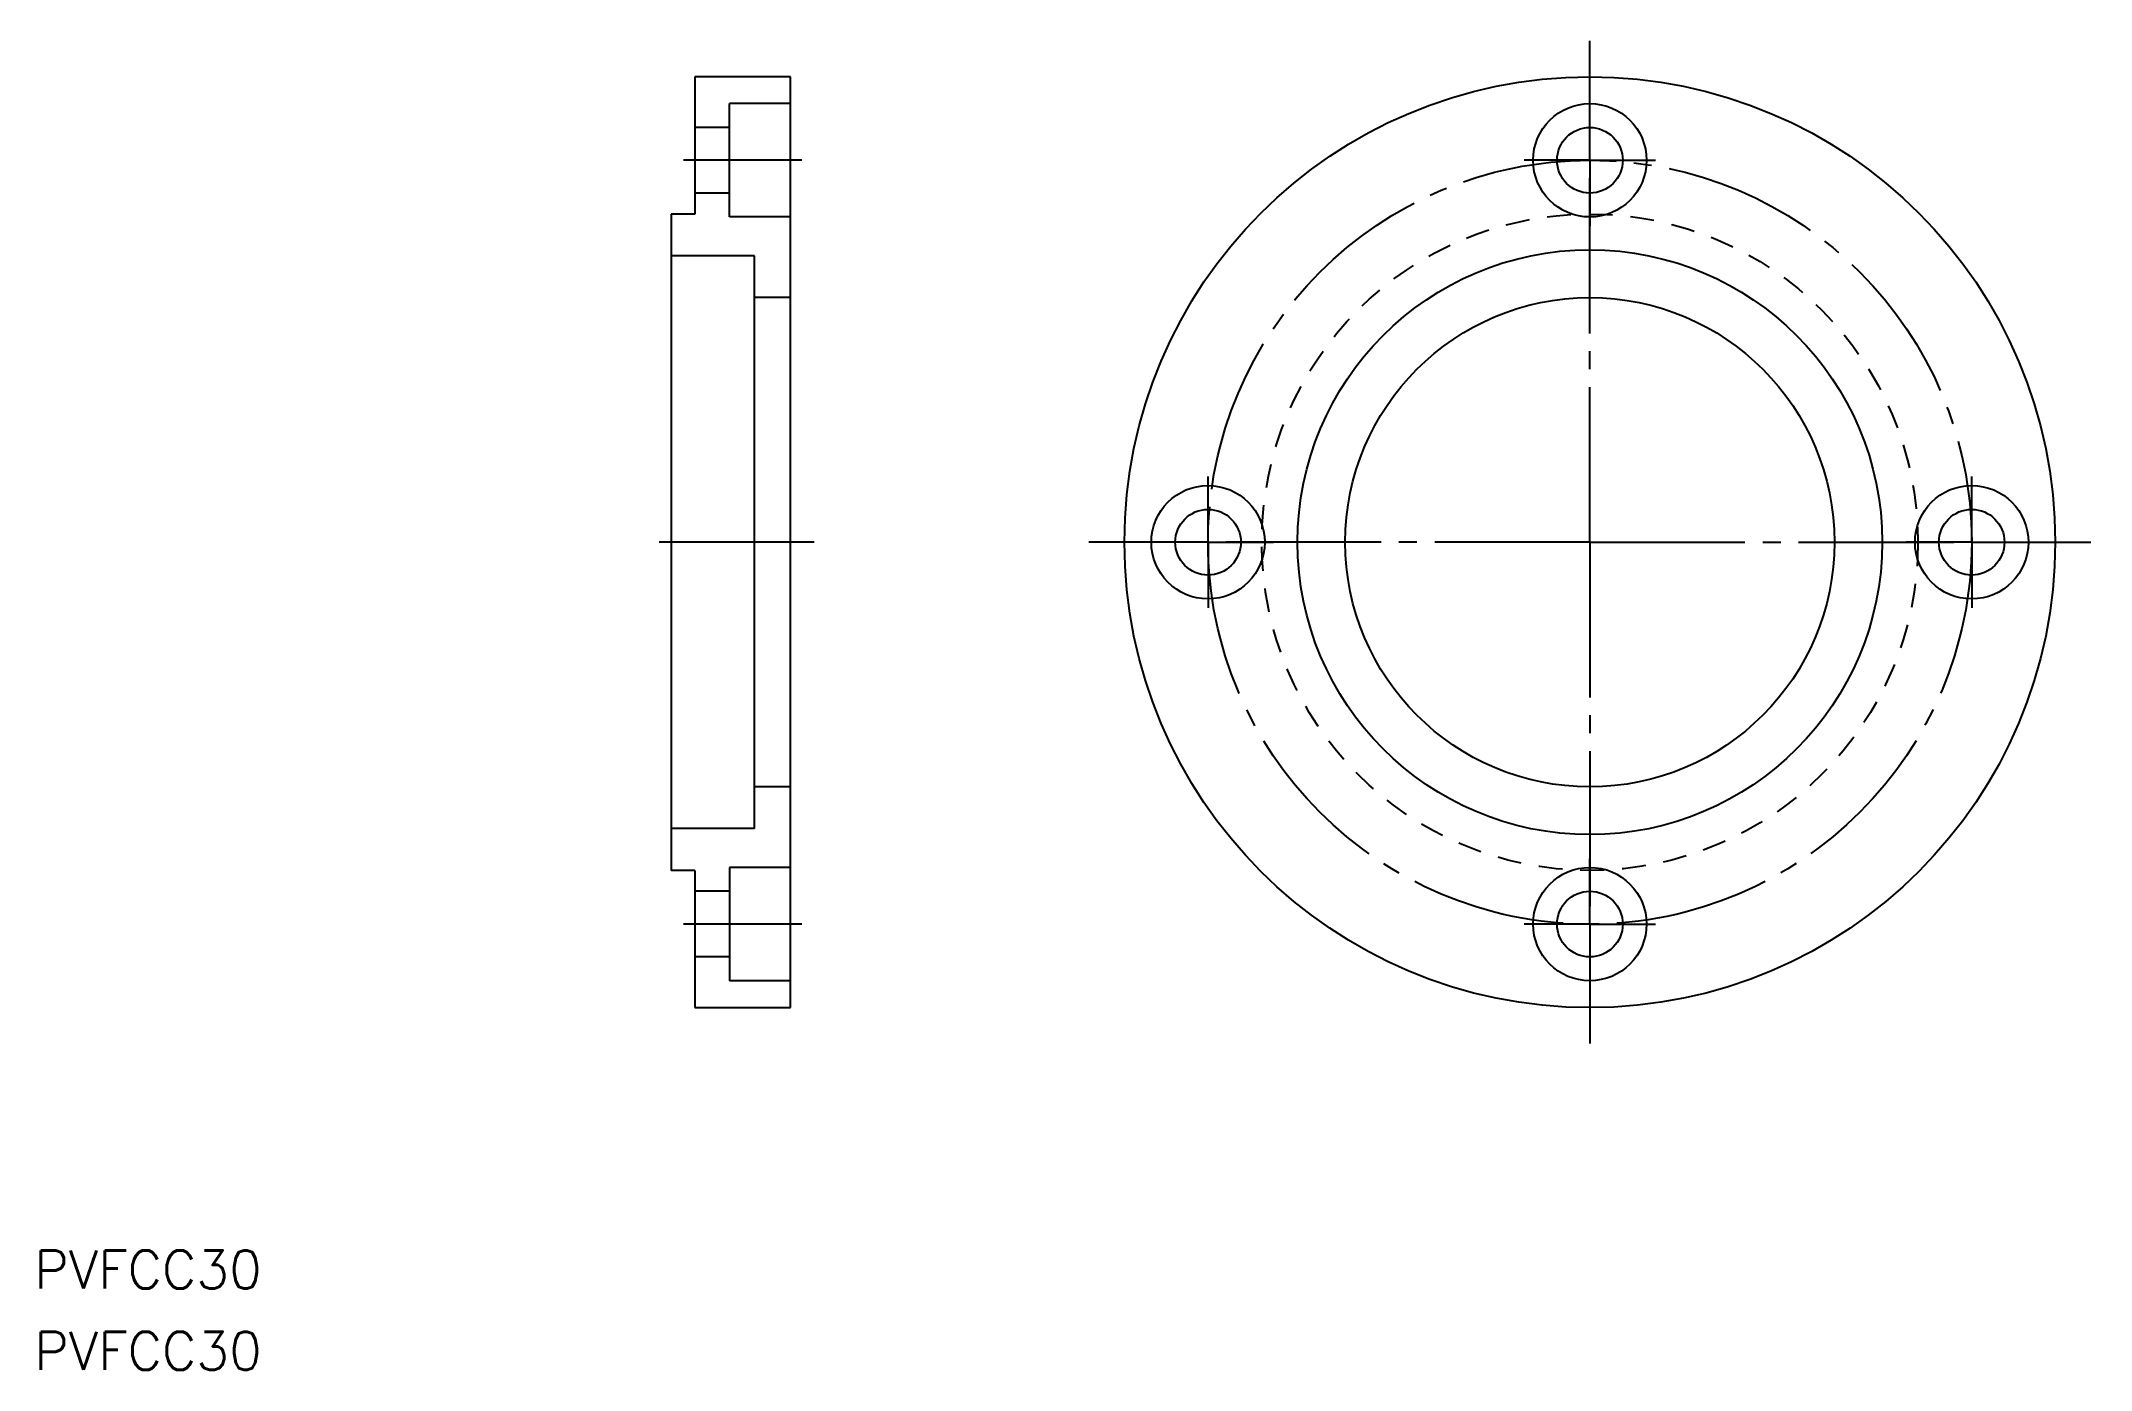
# Model space of a CAD drawing. Extents: x 9 to 181, y 114 to 225.
import ezdxf

# ---------------------------------------------------------------- set-up
doc = ezdxf.new("R2010")
doc.units = 0
doc.linetypes.add('CENTER', pattern=[17.5, 13, -1.5, 1.5, -1.5])
doc.linetypes.add('DASHED', pattern=[3.5, 2, -1.5])
doc.layers.get('0').update_dxf_attribs({"linetype": 'CONTINUOUS'})
doc.layers.add('CENTER', color=1, linetype='CENTER')
doc.styles.get("Standard").update_dxf_attribs({"font": 'txt.shx', "bigfont": '@extfont2.shx'})

msp = doc.modelspace()

# ---------------------------------------------------------------- linework, layer by layer
at = {"color": 7, "linetype": 'CONTINUOUS'}
for p, q in [((64.18, 222.49), (64.18, 210.99)), ((72.18, 222.49), (64.18, 222.49)), ((72.18, 144.49), (72.18, 222.49)), ((72.18, 220.24), (67.08, 220.24)), ((67.08, 210.74), (67.08, 220.24)), ((67.08, 218.24), (64.18, 218.24)), ((67.08, 212.74), (64.18, 212.74)), ((64.18, 210.99), (62.18, 210.99)), ((62.18, 210.99), (62.18, 155.99)), ((72.18, 210.74), (67.08, 210.74)), ((69.18, 207.49), (62.18, 207.49)), ((69.18, 159.49), (69.18, 207.49)), ((72.18, 203.99), (69.18, 203.99)), ((72.18, 162.99), (69.18, 162.99)), ((69.18, 159.49), (62.18, 159.49)), ((64.18, 155.99), (62.18, 155.99)), ((64.18, 155.99), (64.18, 144.49)), ((67.08, 156.24), (67.08, 146.74)), ((72.18, 156.24), (67.08, 156.24)), ((67.08, 154.24), (64.18, 154.24)), ((67.08, 148.74), (64.18, 148.74)), ((72.18, 146.74), (67.08, 146.74)), ((64.18, 144.49), (72.18, 144.49))]:
    msp.add_line(p, q, dxfattribs=at)
for centre, radius in [((139.18, 183.49), 39), ((139.18, 215.49), 4.75), ((139.18, 215.49), 2.75), ((139.18, 183.49), 24.5), ((139.18, 183.49), 20.5), ((107.18, 183.49), 4.75), ((171.18, 183.49), 4.75), ((107.18, 183.49), 2.75), ((171.18, 183.49), 2.75), ((139.18, 151.49), 4.75), ((139.18, 151.49), 2.75)]:
    msp.add_circle(centre, radius, dxfattribs=at)
at = {"color": 3, "linetype": 'DASHED'}
msp.add_circle((139.18, 183.49), 27.5, dxfattribs=at)
at = {"layer": 'CENTER', "color": 1, "linetype": 'CENTER'}
for p, q in [((139.18, 183.49), (139.18, 225.49)), ((139.18, 215.49), (139.18, 220.99)), ((73.14, 215.49), (63.21, 215.49)), ((139.18, 215.49), (133.68, 215.49)), ((139.18, 215.49), (144.68, 215.49)), ((139.18, 215.49), (139.18, 209.99)), ((107.18, 183.49), (107.18, 188.99)), ((171.18, 183.49), (171.18, 188.99)), ((74.18, 183.49), (60.18, 183.49)), ((139.18, 183.49), (97.18, 183.49)), ((107.18, 183.49), (101.68, 183.49)), ((107.18, 183.49), (112.68, 183.49)), ((107.18, 183.49), (107.18, 177.99)), ((139.18, 183.49), (181.18, 183.49)), ((139.18, 183.49), (139.18, 141.49)), ((171.18, 183.49), (165.68, 183.49)), ((171.18, 183.49), (171.18, 177.99)), ((171.18, 183.49), (176.68, 183.49)), ((139.18, 151.49), (139.18, 156.99)), ((73.14, 151.49), (63.21, 151.49)), ((139.18, 151.49), (133.68, 151.49)), ((139.18, 151.49), (144.68, 151.49)), ((139.18, 151.49), (139.18, 145.99))]:
    msp.add_line(p, q, dxfattribs=at)
msp.add_circle((139.18, 183.49), 32, dxfattribs=at)

# ---------------------------------------------------------------- texts
at = {"color": 7, "linetype": 'CONTINUOUS'}
for p in [(8.82, 120.95), (8.82, 114.13)]:
    msp.add_text('PVFCC30', height=3.2, dxfattribs=at).set_placement(p)

doc.saveas('drawing.dxf')
